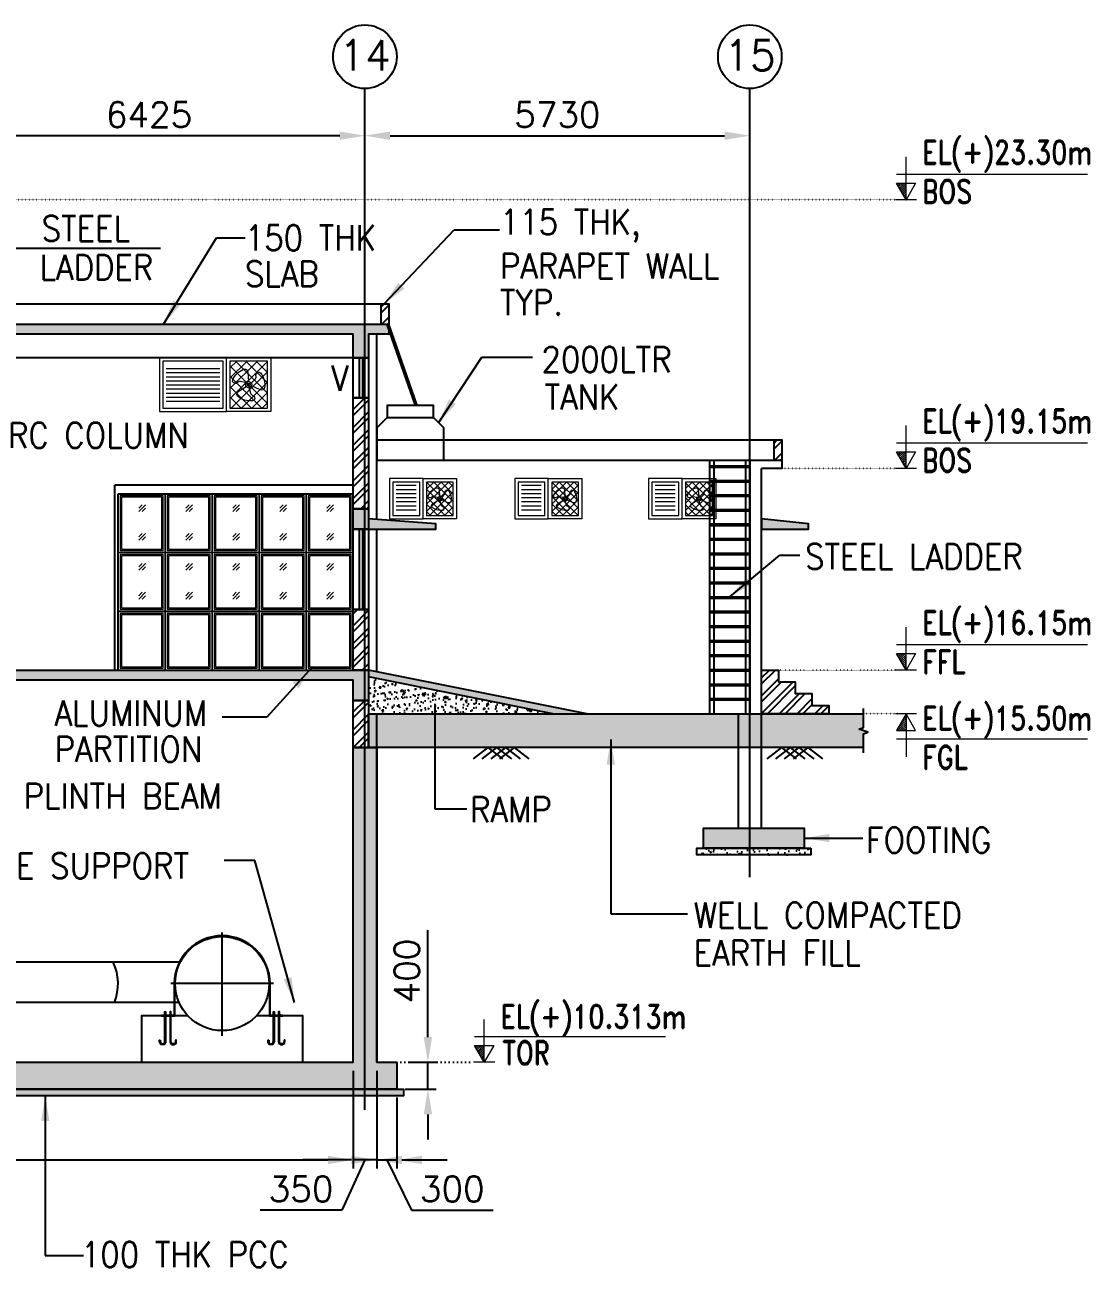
# Model space of a CAD drawing. Header units: millimetres. Extents: x -7644 to 230040, y 17031 to 222323.
# Drawn here: x 69219 to 85063, y 59346 to 77835 of the extents above; entities that cross this region are included whole.
import ezdxf
from ezdxf.enums import TextEntityAlignment as Align

# ---------------------------------------------------------------- set-up
doc = ezdxf.new("R2010")
doc.units = ezdxf.units.MM
doc.header["$LTSCALE"] = 4
doc.header["$MEASUREMENT"] = 0
doc.header["$PDMODE"] = 34
for name, pattern in [('ACAD_ISO07W100', [3, 0, -3]), ('CENTER', [2, 1.25, -0.25, 0.25, -0.25]), ('HIDDEN', [0.375, 0.25, -0.125])]:
    doc.linetypes.add(name, pattern=pattern)
doc.layers.get('0').update_dxf_attribs({"color": 8})
for name, color, linetype in [('3MM', 3, 'Continuous'), ('BRICK WALL', 1, 'Continuous'), ('CENTER', 252, 'CENTER'), ('DIM', 8, 'Continuous'), ('EARTH FILLING', 252, 'Continuous'), ('GRID', 8, 'CENTER'), ('HATCH', 253, 'Continuous'), ('ladder', 252, 'Continuous'), ('MOTOR', 252, 'Continuous'), ('RCC WALL', 7, 'Continuous'), ('SHADE', 5, 'Continuous'), ('TANK', 253, 'Continuous'), ('txt-1', 7, 'Continuous'), ('txt-2', 7, 'Continuous')]:
    doc.layers.add(name, color=color, linetype=linetype)
for name, color, linetype, lineweight in [('C - A - Structure', 4, 'Continuous', 25), ('C - B - Structure', 1, 'Continuous', 18), ('C - E - Text 2.5', 3, 'CENTER', 35), ('C - J -  Hatch', 9, 'Continuous', 9), ('C - J - Hatch', 9, 'Continuous', 9), ('C - L - Services', 75, 'Continuous', 18), ('C - N -  Misc.', 191, 'Continuous', 9), ('C - P - Symbols', 20, 'Continuous', 15), ('WINDOWS & DOORS', 1, 'Continuous', 15)]:
    doc.layers.add(name, color=color, linetype=linetype, lineweight=lineweight)
doc.styles.add('Mano', font='romand.shx', dxfattribs={"height": 3})
doc.styles.add('ROMANS', font='ROMANS')
doc.dimstyles.new('1-75N', dxfattribs={"dimscale": 75, "dimtxt": 5, "dimasz": 5, "dimexe": 1.25, "dimexo": 1.25, "dimgap": 1.25, "dimtad": 1, "dimdec": 0, "dimdsep": 46, "dimtxsty": 'ROMANS', "dimcen": 1, "dimclrd": 8, "dimclre": 8, "dimclrt": 5, "dimadec": 0, "dimazin": 0, "dimtfac": 1, "dimtdec": 0, "dimtmove": 0, "dimatfit": 3, "dimfxl": 1, "dimarcsym": 0})
pattern_1 = [(45, (-53406.948, -62894.632), (-4.4194174, 4.4194174), [])]
pattern_2 = [(45, (-53339.948, -62894.632), (-4.4194174, 4.4194174), [])]

# ---------------------------------------------------------------- blocks, each defined once
blk = doc.blocks.new('*D52')
at = {"layer": 'DEFPOINTS', "color": 0, "transparency": 16777216}
for p in [(67857, 76185), (67857, 75857, 385), (74282, 75833, 0)]:
    blk.add_point(p, dxfattribs=at)
at = {"layer": 'DIM', "color": 8, "lineweight": -2, "transparency": 16777216}
for p, q in [((67857, 75982), (67857, 76310)), ((73907, 76185), (68232, 76185)), ((74282, 75958), (74282, 76310))]:
    blk.add_line(p, q, dxfattribs=at)
at = {"layer": 'DIM', "color": 8, "transparency": 16777216}
for points in [[(68232, 76247), (68232, 76122), (67857, 76185)], [(73907, 76247), (73907, 76122), (74282, 76185)]]:
    blk.add_solid(points, dxfattribs=at)
at = {"layer": 'DIM', "color": 5, "transparency": 16777216, "insert": (71069, 76497), "char_height": 375, "attachment_point": 5, "style": 'ROMANS'}
blk.add_mtext('6425', dxfattribs=at)
blk = doc.blocks.new('*D54')
at = {"layer": 'DEFPOINTS', "color": 0, "transparency": 16777216}
for p in [(61007, 62395, 385), (74107, 62395), (74107, 60941)]:
    blk.add_point(p, dxfattribs=at)
at = {"layer": 'DIM', "color": 8, "lineweight": -2, "transparency": 16777216}
for p, q in [((61007, 62270), (61007, 60816)), ((74107, 62270), (74107, 60816)), ((61382, 60941), (73732, 60941))]:
    blk.add_line(p, q, dxfattribs=at)
at = {"layer": 'DIM', "color": 8, "transparency": 16777216}
for points in [[(61382, 61004), (61382, 60879), (61007, 60941)], [(73732, 61004), (73732, 60879), (74107, 60941)]]:
    blk.add_solid(points, dxfattribs=at)
at = {"layer": 'DIM', "color": 5, "transparency": 16777216, "insert": (68107, 61254), "char_height": 375, "attachment_point": 5, "style": 'ROMANS'}
blk.add_mtext('13100', dxfattribs=at)
blk = doc.blocks.new('level')
at = {"layer": 'C - J - Hatch'}
h = blk.add_hatch(dxfattribs=at)
h.set_pattern_fill('ANSI31', color=256, scale=112.5, style=0)
h.set_pattern_definition([(45, (-127623.556, -79240.485), (-9.9436891, 9.9436891), [])])
h.paths.add_polyline_path([(-95, 165), (0, 165), (0, 0)])
at = {"layer": 'C - P - Symbols'}
for p, q in [((0, 0, -238), (0, 426, -238)), ((1800, 252, -238), (-95, 252, -238)), ((105, 0, -732), (-105, 0, 256))]:
    blk.add_line(p, q, dxfattribs=at)
blk.add_lwpolyline([(0, 0), (-95, 165), (95, 165)], close=True, dxfattribs=at)
blk = doc.blocks.new('A$C569443F2')
at = {"color": 30}
for p, q in [((138, 130), (-80, -39)), ((268, 130), (50, -39)), ((138, 130), (357, -39)), ((398, 130), (180, -39)), ((268, 130), (487, -39)), ((528, 130), (310, -39)), ((398, 130), (617, -39)), ((528, 130), (747, -39))]:
    blk.add_line(p, q, dxfattribs=at)
blk = doc.blocks.new('*D55')
at = {"layer": 'DEFPOINTS', "color": 0, "transparency": 16777216}
for p in [(80012, 76185), (74282, 75835, 0), (80012, 75807)]:
    blk.add_point(p, dxfattribs=at)
at = {"layer": 'DIM', "color": 8, "lineweight": -2, "transparency": 16777216}
for p, q in [((74282, 75960), (74282, 76310)), ((74657, 76185), (79637, 76185)), ((80012, 75932), (80012, 76310))]:
    blk.add_line(p, q, dxfattribs=at)
at = {"layer": 'DIM', "color": 8, "transparency": 16777216}
for points in [[(74657, 76247), (74657, 76122), (74282, 76185)], [(79637, 76247), (79637, 76122), (80012, 76185)]]:
    blk.add_solid(points, dxfattribs=at)
at = {"layer": 'DIM', "color": 5, "transparency": 16777216, "insert": (77147, 76497), "char_height": 375, "attachment_point": 5, "style": 'ROMANS'}
blk.add_mtext('5730', dxfattribs=at)
blk = doc.blocks.new('*D58')
at = {"layer": 'DEFPOINTS', "color": 0, "transparency": 16777216}
for p in [(74817, 62395, 0), (75219, 62395), (74757, 61995, 385)]:
    blk.add_point(p, dxfattribs=at)
at = {"layer": 'DIM', "color": 8, "lineweight": -2, "transparency": 16777216}
for p, q in [((75219, 62770), (75219, 64359)), ((74942, 62395), (75344, 62395)), ((75219, 61995), (75219, 62395)), ((74882, 61995), (75344, 61995)), ((75219, 61620), (75219, 61245))]:
    blk.add_line(p, q, dxfattribs=at)
at = {"layer": 'DIM', "color": 8, "transparency": 16777216}
for points in [[(75157, 62770), (75282, 62770), (75219, 62395)], [(75157, 61620), (75282, 61620), (75219, 61995)]]:
    blk.add_solid(points, dxfattribs=at)
at = {"layer": 'DIM', "color": 5, "transparency": 16777216, "insert": (74907, 63752), "char_height": 375, "attachment_point": 5, "rotation": 90, "style": 'ROMANS'}
blk.add_mtext('400', dxfattribs=at)
blk = doc.blocks.new('*D79')
at = {"layer": 'DEFPOINTS', "color": 0, "transparency": 16777216}
for p in [(74107, 62395, 0), (74457, 62395, 385), (74107, 60941)]:
    blk.add_point(p, dxfattribs=at)
at = {"layer": 'DIM', "color": 8, "lineweight": -2, "transparency": 16777216}
for p, q in [((74107, 62270), (74107, 60816)), ((74457, 62270), (74457, 60816)), ((73732, 60941), (73357, 60941)), ((74282, 60941), (73939, 60195)), ((74457, 60941), (74107, 60941)), ((74457, 60941), (74107, 60941)), ((74832, 60941), (75207, 60941)), ((73939, 60195), (72724, 60195))]:
    blk.add_line(p, q, dxfattribs=at)
at = {"layer": 'DIM', "color": 8, "transparency": 16777216}
for points in [[(73732, 61004), (73732, 60879), (74107, 60941)], [(74832, 61004), (74832, 60879), (74457, 60941)]]:
    blk.add_solid(points, dxfattribs=at)
at = {"layer": 'DIM', "color": 5, "transparency": 16777216, "insert": (73331, 60508), "char_height": 375, "attachment_point": 5, "style": 'ROMANS'}
blk.add_mtext('350', dxfattribs=at)
blk = doc.blocks.new('*D80')
at = {"layer": 'DEFPOINTS', "color": 0, "transparency": 16777216}
for p in [(74457, 62395, 385), (74757, 61995, 385), (74757, 60941)]:
    blk.add_point(p, dxfattribs=at)
at = {"layer": 'DIM', "color": 8, "lineweight": -2, "transparency": 16777216}
for p, q in [((74457, 62270), (74457, 60816)), ((74757, 61870), (74757, 60816)), ((74082, 60941), (73707, 60941)), ((74457, 60941), (74757, 60941)), ((74457, 60941), (74757, 60941)), ((74607, 60941), (74975, 60195)), ((75132, 60941), (75507, 60941)), ((74975, 60195), (76190, 60195))]:
    blk.add_line(p, q, dxfattribs=at)
at = {"layer": 'DIM', "color": 8, "transparency": 16777216}
for points in [[(74082, 61004), (74082, 60879), (74457, 60941)], [(75132, 61004), (75132, 60879), (74757, 60941)]]:
    blk.add_solid(points, dxfattribs=at)
at = {"layer": 'DIM', "color": 5, "transparency": 16777216, "insert": (75582, 60508), "char_height": 375, "attachment_point": 5, "style": 'ROMANS'}
blk.add_mtext('300', dxfattribs=at)
blk = doc.blocks.new('A$C38A174A3')
at = {"layer": 'C - N -  Misc.'}
for p, q in [((-50, -50), (50, 50)), ((-50, 0), (0, 50)), ((0, -50), (50, 0))]:
    blk.add_line(p, q, dxfattribs=at)
blk = doc.blocks.new('A$C18DB5C60')
at = {"layer": 'C - B - Structure'}
for points in [[(1016, 519), (316, 519), (316, -356), (1016, -356)], [(966, 469), (366, 469), (366, -306), (966, -306)]]:
    blk.add_lwpolyline(points, close=True, dxfattribs=at)
at = {"layer": 'C - N -  Misc.'}
blk.add_lwpolyline([(986, 489), (346, 489), (346, -326), (986, -326)], close=True, dxfattribs=at)
at = {"layer": 'C - A - Structure', "extrusion": (0, 0, -1), "xscale": -1, "zscale": -1}
for p in [(-675, 306), (-675, -123)]:
    blk.add_blockref('A$C38A174A3', p, dxfattribs=at)
blk = doc.blocks.new('A$C5D333075')
at = {"layer": 'C - B - Structure'}
for points in [[(700, 0), (0, 0), (0, -875), (700, -875)], [(650, -50), (50, -50), (50, -825), (650, -825)]]:
    blk.add_lwpolyline(points, close=True, dxfattribs=at)
at = {"layer": 'C - N -  Misc.'}
blk.add_lwpolyline([(670, -30), (30, -30), (30, -845), (670, -845)], close=True, dxfattribs=at)
blk = doc.blocks.new('A$C2E133D2D')
at = {"layer": 'C - L - Services'}
h = blk.add_hatch(dxfattribs=at)
h.set_pattern_fill('ANSI31', color=256, scale=19.2, angle=315)
h.set_pattern_definition([(0, (-90720.154, -80076.265), (2e-14, 60.96), [])])
h.paths.add_polyline_path([(-348, 197), (-52, 197), (-52, -197), (-348, -197)])
h = blk.add_hatch(dxfattribs=at)
h.set_pattern_fill('ANSI37', color=256, scale=621.477661, style=0)
h.set_pattern_definition([(45, (-75095.025, -70800.94), (-54.931384, 54.931384), []), (135, (-75095.025, -70800.94), (-54.931384, -54.931384), [])])
h.paths.add_polyline_path([(502, 230), (102, 230), (102, -270), (502, -270)])
at = {"layer": 'C - B - Structure', "elevation": -960}
for points in [[(52, 280), (-448, 280), (-448, -320), (52, -320)], [(2, 230), (-398, 230), (-398, -270), (2, -270)], [(52, 280), (552, 280), (552, -320), (52, -320)], [(502, 230), (102, 230), (102, -270), (502, -270)]]:
    blk.add_lwpolyline(points, close=True, dxfattribs=at)
at = {"layer": 'WINDOWS & DOORS', "linetype": 'Continuous', "elevation": -960}
for points in [[(274, -3), (213, 11), (213, 11, 0.26667), (180, -1), (180, -1, -0.246653), (154, -6, -0.471365), (132, 30, -0.215535), (248, 143), (248, 143, -0.49995), (292, 114), (292, 114), (298, 13)], [(330, -3), (373, 42), (373, 42, 0.26667), (379, 76), (379, 76, -0.246653), (387, 101), (387, 101, -0.471365), (430, 103, -0.215535), (469, -54), (469, -54, -0.49995), (423, -78), (423, -78), (332, -33)], [(302, -52), (319, -112), (319, -112, 0.26667), (347, -134), (347, -134, -0.246653), (364, -154), (364, -154, -0.506409), (341, -192, -0.211407), (188, -148), (188, -148, -0.49995), (191, -95), (191, -95), (276, -39)]]:
    blk.add_lwpolyline(points, format="xyb", dxfattribs=at)
at = {"layer": 'WINDOWS & DOORS', "linetype": 'Continuous'}
for radius in [32.7, 16.4]:
    blk.add_circle((302, -20, -960), radius, dxfattribs=at)
blk = doc.blocks.new('A$C622B69E7')
at = {"layer": 'C - L - Services'}
h = blk.add_hatch(dxfattribs=at)
h.set_pattern_fill('ANSI37', color=256, scale=870.068725, style=0)
h.set_pattern_definition([(45, (-104975.65, -99443.82), (-76.90394, 76.90394), []), (135, (-104975.65, -99443.82), (-76.90394, -76.90394), [])])
h.paths.add_polyline_path([(860, 0), (300, 0), (300, -700), (860, -700)])
h = blk.add_hatch(dxfattribs=at)
h.set_pattern_fill('ANSI31', color=256, scale=19.2, angle=315)
h.set_pattern_definition([(0, (-90722.02, -80533.56), (2e-14, 60.96), [])])
h.paths.add_polyline_path([(-650, -60), (150, -60), (150, -655), (-650, -655)])
at = {"layer": 'C - B - Structure'}
for points in [[(250, 50), (-750, 50), (-750, -750), (250, -750)], [(200, 0), (-700, 0), (-700, -700), (200, -700)], [(250, 50), (910, 50), (910, -750), (250, -750)], [(860, 0), (300, 0), (300, -700), (860, -700)]]:
    blk.add_lwpolyline(points, close=True, dxfattribs=at)
at = {"layer": 'WINDOWS & DOORS', "linetype": 'Continuous'}
for points in [[(540, -327), (456, -307), (456, -307, 0.26667), (410, -324), (410, -324, -0.246653), (373, -331, -0.471365), (342, -281, -0.215535), (504, -123), (504, -123, -0.49995), (566, -163), (566, -163), (575, -304)], [(620, -327), (680, -264), (680, -264, 0.26667), (688, -216), (688, -216, -0.246653), (700, -181), (700, -181, -0.471365), (759, -179, -0.215535), (815, -398), (815, -398, -0.49995), (749, -431), (749, -431), (622, -368)], [(580, -396), (605, -479), (605, -479, 0.26667), (643, -511), (643, -511, -0.246653), (667, -538), (667, -538, -0.506409), (635, -591, -0.211407), (421, -529), (421, -529, -0.49995), (425, -456), (425, -456), (543, -377)]]:
    blk.add_lwpolyline(points, format="xyb", dxfattribs=at)
for radius in [45.8, 22.9]:
    blk.add_circle((580, -350), radius, dxfattribs=at)
blk = doc.blocks.new('A$C090F7206')
at = {"layer": 'HATCH'}
h = blk.add_hatch(dxfattribs=at)
h.set_pattern_fill('ANSI31', color=256, scale=50)
edge = h.paths.add_edge_path()
edge.add_arc((18750, 671), 705, 0, 180, ccw=False)
edge.add_line((19455, 671), (19455, 190))
edge.add_line((19455, 190), (19655, 190))
edge.add_line((19655, 190), (19655, 198))
edge.add_line((19655, 198), (19463, 198))
edge.add_line((19463, 198), (19463, 671))
edge.add_arc((18750, 671), 713, 0, 180)
edge.add_line((18037, 671), (18037, 198))
edge.add_line((18037, 198), (17845, 198))
edge.add_line((17845, 198), (17845, 190))
edge.add_line((17845, 190), (18045, 190))
edge.add_line((18045, 190), (18045, 671))
h = blk.add_hatch(dxfattribs=at)
h.set_pattern_fill('ANSI31', color=256, scale=50)
h.set_pattern_definition(pattern_2)
h.paths.add_polyline_path([(17897, 208), (17908, 208), (17908, 249), (17897, 249)])
edge = h.paths.add_edge_path()
edge.add_line((17908, 190), (17897, 190))
edge.add_line((17897, 190), (17897, -191))
edge.add_arc((17863, -191), 34.6, -180, 0, ccw=False)
edge.add_line((17828, -191), (17828, -169))
edge.add_line((17828, -169), (17817, -169))
edge.add_line((17817, -169), (17817, -191))
edge.add_arc((17863, -191), 45.6, 180, 360)
edge.add_line((17908, -191), (17908, 190))
h = blk.add_hatch(dxfattribs=at)
h.set_pattern_fill('ANSI31', color=256, scale=50)
h.set_pattern_definition(pattern_1)
edge = h.paths.add_edge_path()
edge.add_line((18056, -169), (18056, -191))
edge.add_arc((18021, -191), 34.6, -180, 0, ccw=False)
edge.add_line((17986, -191), (17986, 249))
edge.add_line((17986, 249), (17975, 249))
edge.add_line((17975, 249), (17975, -191))
edge.add_arc((18021, -191), 45.6, 180, 360)
edge.add_line((18067, -191), (18067, -169))
edge.add_line((18067, -169), (18056, -169))
h = blk.add_hatch(dxfattribs=at)
h.set_pattern_fill('ANSI31', color=256, scale=50)
h.set_pattern_definition(pattern_1)
edge = h.paths.add_edge_path()
edge.add_line((19444, -169), (19444, -191))
edge.add_arc((19479, -191), 34.6, 180, 360)
edge.add_line((19513, -191), (19513, 249))
edge.add_line((19513, 249), (19524, 249))
edge.add_line((19524, 249), (19524, -191))
edge.add_arc((19479, -191), 45.6, -180, 0, ccw=False)
edge.add_line((19433, -191), (19433, -169))
edge.add_line((19433, -169), (19444, -169))
h = blk.add_hatch(dxfattribs=at)
h.set_pattern_fill('ANSI31', color=256, scale=50)
h.set_pattern_definition(pattern_2)
edge = h.paths.add_edge_path()
edge.add_line((19672, -169), (19672, -191))
edge.add_arc((19637, -191), 34.6, -180, 0, ccw=False)
edge.add_line((19602, -191), (19602, 249))
edge.add_line((19602, 249), (19591, 249))
edge.add_line((19591, 249), (19591, -191))
edge.add_arc((19637, -191), 45.6, 180, 360)
edge.add_line((19683, -191), (19683, -169))
edge.add_line((19683, -169), (19672, -169))
for p, q in [((18127, 990), (13400, 990)), ((18109, 390), (13400, 390))]:
    blk.add_line(p, q)
blk.add_lwpolyline([(18045, 671, -1), (19455, 671), (19455, 190), (19655, 190), (19655, 198), (19463, 198), (19463, 671, 1), (18037, 671), (18037, 198), (17845, 198), (17845, 190), (18045, 190)], format="xyb", close=True)
at = {"elevation": 0}
blk.add_lwpolyline([(19463, 190), (19463, 190)], close=True, dxfattribs=at)
blk.add_circle((18750, 671, 0), 700)
blk.add_arc((16450, 671, 0), 750, 337.9655, 25.1402)
at = {"layer": 'CENTER', "elevation": 0}
for points in [[(18750, -107), (18750, 1434)], [(19513, 671), (17987, 671)]]:
    blk.add_lwpolyline(points, dxfattribs=at)
at = {"layer": 'HATCH', "elevation": 0}
blk.add_lwpolyline([(19455, 671), (19455, 190), (19655, 190), (19655, 198), (19463, 198), (19463, 671, 1), (18037, 671), (18037, 198), (17845, 198), (17845, 190), (18045, 190), (18045, 671, -1)], format="xyb", close=True, dxfattribs=at)
at = {"layer": 'HATCH'}
for points in [[(17828, -169), (17828, -191, 1), (17897, -191), (17897, 249), (17908, 249), (17908, -191, -1), (17817, -191), (17817, -169)], [(18056, -169), (18056, -191, -1), (17986, -191), (17986, 249), (17975, 249), (17975, -191, 1), (18067, -191), (18067, -169)], [(19444, -169), (19444, -191, 1), (19513, -191), (19513, 249), (19524, 249), (19524, -191, -1), (19433, -191), (19433, -169)], [(19672, -169), (19672, -191, -1), (19602, -191), (19602, 249), (19591, 249), (19591, -191, 1), (19683, -191), (19683, -169)]]:
    blk.add_lwpolyline(points, format="xyb", close=True, dxfattribs=at)
for points in [[(17927, 198), (17879, 198), (17879, 203), (17927, 203)], [(17917, 203), (17888, 203), (17888, 208), (17917, 208)], [(18005, 198), (17957, 198), (17957, 203), (18005, 203)], [(17995, 203), (17966, 203), (17966, 208), (17995, 208)], [(19543, 198), (19495, 198), (19495, 203), (19543, 203)], [(19533, 203), (19504, 203), (19504, 208), (19533, 208)], [(19621, 198), (19573, 198), (19573, 203), (19621, 203)], [(19611, 203), (19582, 203), (19582, 208), (19611, 208)]]:
    blk.add_lwpolyline(points, close=True, dxfattribs=at)

msp = doc.modelspace()

# ---------------------------------------------------------------- hatches: boundary and pattern name
at = {"layer": 'HATCH'}
h = msp.add_hatch(dxfattribs=at)
h.set_pattern_fill('ANSI32', color=256, scale=500, style=0)
h.set_pattern_definition([(45, (-310349.12, 106135), (-132.58252, 132.58252), []), (45, (-310260.73, 106135), (-132.58252, 132.58252), [])])
h.paths.add_polyline_path([(74636.9, 73681.3), (74521.9, 73681.3), (74521.9, 73381.3), (74636.9, 73381.3)])
h = msp.add_hatch(color=256, dxfattribs=at)
h.dxf.hatch_style = 1
h.paths.add_polyline_path([(74636.9, 73381.3), (74636.9, 73231.3), (74336.9, 73231.3), (74336.9, 72881.3), (74106.9, 72881.3), (74106.9, 73231.3), (67836.9, 73231.3), (67836.9, 72715.6), (67606.9, 72715.6), (67606.9, 73381.3)])
h = msp.add_hatch(dxfattribs=at)
h.set_pattern_fill('ANSI32', color=256, scale=500, style=0)
h.set_pattern_definition([(45, (-321139.12, 105635.03), (-132.58252, 132.58252), []), (45, (-321050.73, 105635.03), (-132.58252, 132.58252), [])])
h.paths.add_polyline_path([(74336.9, 72281.3), (74106.9, 72281.3), (74106.9, 70631.3), (74336.9, 70631.3)])
h = msp.add_hatch(dxfattribs=at)
h.set_pattern_fill('ANSI32', color=256, scale=500, style=0)
h.set_pattern_definition([(45, (-304499.13, 104110), (-132.58252, 132.58252), []), (45, (-304410.74, 104110), (-132.58252, 132.58252), [])])
h.paths.add_polyline_path([(80486.9, 71656.3), (80371.9, 71656.3), (80371.9, 71356.3), (80486.9, 71356.3)])
h = msp.add_hatch(color=256, dxfattribs=at)
h.dxf.hatch_style = 1
h.paths.add_polyline_path([(74106.9, 70331.3), (74106.9, 70631.3), (74336.9, 70631.3), (74336.9, 70331.3)])
h = msp.add_hatch(color=256, dxfattribs=at)
h.dxf.hatch_style = 1
h.paths.add_polyline_path([(74336.9, 70331.3), (74336.9, 70481.3), (75336.9, 70406.3), (75336.9, 70331.3)])
h = msp.add_hatch(color=256, dxfattribs=at)
h.dxf.hatch_style = 1
h.paths.add_polyline_path([(80886.9, 70331.3), (80886.9, 70406.3), (80186.9, 70481.3), (80186.9, 70331.3)])
h = msp.add_hatch(dxfattribs=at)
h.set_pattern_fill('ANSI32', color=256, scale=500, style=0)
h.set_pattern_definition([(45, (-358698.74, 137778.04), (-132.58252, 132.58252), []), (45, (-358610.35, 137778.04), (-132.58252, 132.58252), [])])
h.paths.add_polyline_path([(74336.9, 68231.3), (74106.9, 68231.3), (74106.9, 69131.3), (74336.9, 69131.3)])
h = msp.add_hatch(color=256, dxfattribs=at)
h.dxf.hatch_style = 1
h.paths.add_polyline_path([(67606.9, 68231.3), (67606.9, 67781.3), (67836.9, 67781.3), (67836.9, 68081.3), (74106.9, 68081.3), (74106.9, 67781.3), (74336.9, 67781.3), (74336.9, 68231.3)])
h.paths.add_polyline_path([(61006.9, 68231.3), (61006.9, 67781.3), (60776.9, 67781.3), (60776.9, 68231.3)])
h = msp.add_hatch(color=256, dxfattribs=at)
h.dxf.hatch_style = 1
h.paths.add_polyline_path([(74336.9, 68231.3), (74336.9, 68129.3), (77077, 67581.3), (77586.9, 67581.3)])
h = msp.add_hatch(dxfattribs=at)
h.set_pattern_fill('ANSI32', color=256, scale=500, style=0)
h.set_pattern_definition([(45, (-508386.14, -52707.68), (-132.58252, 132.58252), []), (45, (-508297.75, -52707.68), (-132.58252, 132.58252), [])])
h.paths.add_polyline_path([(80187.6, 67581.3), (81186.9, 67581.3), (81186.9, 67706.3), (80936.9, 67706.3), (80936.9, 67881.3), (80686.9, 67881.3), (80686.9, 68056.3), (80436.9, 68056.3), (80436.9, 68231.3), (80187.6, 68231.3)])
h = msp.add_hatch(dxfattribs=at)
h.set_pattern_fill('AR-CONC', color=256, scale=30)
h.set_pattern_definition([(50, (-358698.74, 137778.04), (215.178055, -18.82564), [22.5, -247.5]), (355, (-358698.74, 137778.04), (-41.6254, 225.65764), [18, -198]), (100.451444, (-358680.8, 137776.47), (173.55265, 206.832), [19.12206, -210.34263]), (46.1842, (-358698.74, 137838.04), (320.1724, -49.65578), [33.75, -371.25]), (96.635635, (-358672.06, 137833.9), (280.39858, 292.23558), [28.6831, -315.51413]), (351.18416, (-358698.74, 137838.04), (280.39858, 292.23558), [27, -297]), (21, (-358668.74, 137823.04), (179.072116, -120.78567), [22.5, -247.5]), (326, (-358668.74, 137823.04), (72.9946, 217.54501), [18, -198]), (71.451445, (-358653.82, 137812.98), (252.06671, 96.75935), [19.12206, -210.34263]), (37.5, (-358698.74, 137778.04), (3.647957, 99.868156), [0, -195.6, 0, -201, 0, -198.75]), (7.5, (-358698.74, 137778.04), (78.92086, 118.323514), [0, -114.6, 0, -191.1, 0, -75.75]), (327.5, (-358765.64, 137778.04), (160.146731, -6.766462), [0, -75, 0, -234, 0, -310.5]), (317.5, (-358795.64, 137778.04), (174.95585, 30.031495), [0, -97.5, 0, -155.4, 0, -220.5])])
h.paths.add_polyline_path([(74336.9, 68129.3), (74336.9, 67581.3), (77077, 67581.3)])
h = msp.add_hatch(dxfattribs=at)
h.set_pattern_fill('ANSI32', color=256, scale=500, style=0)
h.set_pattern_definition([(45, (-321139.12, 101135.03), (-132.58252, 132.58252), []), (45, (-321050.73, 101135.03), (-132.58252, 132.58252), [])])
h.paths.add_polyline_path([(74336.9, 67781.3), (74106.9, 67781.3), (74106.9, 67081.3), (74336.9, 67081.3)])
h = msp.add_hatch(dxfattribs=at)
h.set_pattern_fill('AR-SAND', color=256, scale=35)
h.set_pattern_definition([(37.5, (0, 0), (-2.204768, 67.438832), [0, -53.2, 0, -59.5, 0, -56.875]), (7.5, (0, 0), (61.942185, 98.77511), [0, -28.7, 0, -47.95, 0, -18.375]), (327.5, (-43.05, 0), (108.994965, 0.198067), [0, -17.5, 0, -63, 0, -82.25]), (317.5, (-43.05, 0), (105.21443, 30.718645), [0, -8.75, 0, -41.3, 0, -47.25])])
h.paths.add_polyline_path([(81705.9, 67376.5), (81705.9, 67581.3), (74336.9, 67581.3), (74336.9, 67081.3), (81705.9, 67081.3), (81705.9, 67282.8), (81770.3, 67306.2), (81641.5, 67353.1)])
h = msp.add_hatch(dxfattribs=at)
h.set_pattern_fill('ANSI31', color=256)
h.paths.add_polyline_path([(74106.9, 67081.3), (74106.9, 62394.7), (73806.9, 62394.7), (73806.9, 62394.7), (65373.1, 62394.6), (65373.1, 62878.8), (63573.1, 62878.8), (63573.1, 62394.6), (62717.2, 62394.6), (62717.2, 63044.6), (62552.1, 63044.6), (62552.1, 62394.6), (61306.9, 62394.6), (61306.9, 62144.6), (61006.9, 62144.6), (61006.9, 62394.6), (61006.9, 67081.3), (60656.9, 67081.3), (60656.9, 62394.6), (60206.9, 62394.6), (60206.9, 61994.6), (60656.9, 61994.6), (74756.9, 61994.7), (74756.9, 62394.7), (74456.9, 62394.7), (74456.9, 67081.3)])
h = msp.add_hatch(color=256, dxfattribs=at)
h.dxf.hatch_style = 1
h.paths.add_polyline_path([(80011.9, 65881.3), (79896.9, 65881.3), (79321.9, 65881.3), (79321.9, 65581.3), (80011.9, 65581.3)])
h.paths.add_polyline_path([(80821.9, 65881.3), (80011.9, 65881.3), (80011.9, 65581.3), (80821.9, 65581.3)])
h = msp.add_hatch(dxfattribs=at)
h.set_pattern_fill('AR-CONC', color=256, scale=30)
h.set_pattern_definition([(50, (-1098763.6, -63443.85), (215.178055, -18.82564), [22.5, -247.5]), (355, (-1098763.6, -63443.85), (-41.6254, 225.65764), [18, -198]), (100.451444, (-1098745.67, -63445.42), (173.552654, 206.831997), [19.122058, -210.342634]), (46.1842, (-1098763.6, -63383.85), (320.1724, -49.655784), [33.75, -371.25]), (96.635635, (-1098736.92, -63388), (280.39858, 292.23558), [28.6831, -315.51413]), (351.184164, (-1098763.6, -63383.85), (280.39858, 292.23558), [27, -297]), (21, (-1098733.6, -63398.85), (179.072116, -120.785667), [22.5, -247.5]), (326, (-1098733.6, -63398.85), (72.9946, 217.545014), [18, -198]), (71.451445, (-1098718.67, -63408.91), (252.066713, 96.759346), [19.122057, -210.342634]), (37.5, (-1098763.6, -63443.85), (3.6479566, 99.868156), [0, -195.6, 0, -201, 0, -198.75]), (7.5, (-1098763.6, -63443.85), (78.920861, 118.323514), [0, -114.6, 0, -191.1, 0, -75.75]), (327.5, (-1098830.5, -63443.85), (160.146731, -6.7664615), [0, -75, 0, -234, 0, -310.5]), (317.5, (-1098860.5, -63443.85), (174.95585, 30.031495), [0, -97.5, 0, -155.4, 0, -220.5])])
h.paths.add_polyline_path([(80921.9, 65581.3), (80921.9, 65481.3), (79221.9, 65481.3), (79221.9, 65581.3)])
h = msp.add_hatch(dxfattribs=at)
h.set_pattern_fill('AR-CONC', color=256, scale=30)
h.set_pattern_definition([(50, (-323274.13, 104143.34), (215.178055, -18.82564), [22.5, -247.5]), (355, (-323274.13, 104143.34), (-41.6254, 225.65764), [18, -198]), (100.451444, (-323256.2, 104141.77), (173.55265, 206.832), [19.12206, -210.34263]), (46.1842, (-323274.13, 104203.34), (320.1724, -49.65578), [33.75, -371.25]), (96.635635, (-323247.45, 104199.2), (280.39858, 292.23558), [28.6831, -315.51413]), (351.18416, (-323274.13, 104203.34), (280.39858, 292.23558), [27, -297]), (21, (-323244.13, 104188.34), (179.072116, -120.78567), [22.5, -247.5]), (326, (-323244.13, 104188.34), (72.9946, 217.54501), [18, -198]), (71.451445, (-323229.2, 104178.27), (252.06671, 96.75935), [19.12206, -210.34263]), (37.5, (-323274.13, 104143.34), (3.647957, 99.868156), [0, -195.6, 0, -201, 0, -198.75]), (7.5, (-323274.13, 104143.34), (78.92086, 118.323514), [0, -114.6, 0, -191.1, 0, -75.75]), (327.5, (-323341.03, 104143.34), (160.146731, -6.766462), [0, -75, 0, -234, 0, -310.5]), (317.5, (-323371.03, 104143.34), (174.95585, 30.031495), [0, -97.5, 0, -155.4, 0, -220.5])])
h.paths.add_polyline_path([(60581.9, 61994.6), (74831.9, 61994.6), (74831.9, 61894.6), (60581.9, 61894.6)])

# ---------------------------------------------------------------- linework, layer by layer
for points in [[(80921.9, 65581.3), (80921.9, 65481.3), (79221.9, 65481.3), (79221.9, 65581.3)], [(60106.9, 61994.6), (74856.9, 61994.7), (74856.9, 61894.7), (60106.9, 61894.6)]]:
    msp.add_lwpolyline(points, close=True)
at = {"layer": '3MM', "color": 5}
for p, q in [((74196.9, 72881.3), (74196.9, 72281.3)), ((74246.9, 72881.3), (74246.9, 72281.3)), ((74196.9, 70331.3), (74196.9, 69131.3)), ((74246.9, 70331.3), (74246.9, 69131.3))]:
    msp.add_line(p, q, dxfattribs=at)
for points in [[(74106.9, 72881.3), (74336.9, 72881.3), (74336.9, 72281.3), (74106.9, 72281.3)], [(74106.9, 70331.3), (74336.9, 70331.3), (74336.9, 69131.3), (74106.9, 69131.3)]]:
    msp.add_lwpolyline(points, close=True, dxfattribs=at)
at = {"layer": 'BRICK WALL'}
for points, elevation in [([(67836.9, 73681.3), (74521.9, 73681.3)], 384.6), ([(74521.9, 73381.3), (74521.9, 73681.3), (74636.9, 73681.3), (74636.9, 73381.3)], 0), ([(74456.9, 71656.3), (80371.9, 71656.3)], 384.6), ([(80371.9, 71356.3), (80371.9, 71656.3), (80486.9, 71656.3), (80486.9, 71356.3)], 0), ([(80186.9, 68231.3), (80436.9, 68231.3), (80436.9, 68056.3), (80686.9, 68056.3), (80686.9, 67881.3), (80936.9, 67881.3), (80936.9, 67706.3), (81186.9, 67706.3), (81186.9, 67581.3)], 0), ([(81186.9, 67581.3), (80186.9, 67581.3)], 0)]:
    msp.add_lwpolyline(points, dxfattribs=dict(at, elevation=elevation))
for points in [[(74336.9, 70631.3), (74106.9, 70631.3), (74106.9, 72281.3), (74336.9, 72281.3)], [(74336.9, 68231.3), (74106.9, 68231.3), (74106.9, 69131.3), (74336.9, 69131.3)], [(74336.9, 67081.3), (74106.9, 67081.3), (74106.9, 67781.3), (74336.9, 67781.3)]]:
    msp.add_lwpolyline(points, close=True, dxfattribs=at)
at = {"layer": 'DIM', "linetype": 'ACAD_ISO07W100', "ltscale": 0.1}
for points, elevation in [([(82178.5, 75231.3), (68137.4, 75231.3)], 1483.3), ([(82178.5, 71231.3), (80486.9, 71231.3)], 0), ([(82180.6, 68231.3), (80436.8, 68231.3)], 1483.3), ([(82213.8, 67581.3), (81705.9, 67581.3)], 0)]:
    msp.add_lwpolyline(points, dxfattribs=dict(at, elevation=elevation))
at = {"layer": 'DIM', "linetype": 'ACAD_ISO07W100', "ltscale": 5, "elevation": -384.6}
msp.add_lwpolyline([(74816.9, 62394.7), (75899.3, 62394.7)], dxfattribs=at)
at = {"layer": 'EARTH FILLING', "elevation": 0}
for points in [[(74336.9, 67581.3), (81705.9, 67581.3)], [(81705.9, 67081.3), (74336.9, 67081.3), (74336.9, 67581.3)]]:
    msp.add_lwpolyline(points, dxfattribs=at)
at = {"layer": 'GRID'}
msp.add_lwpolyline([(74281.9, 61687.6), (74281.9, 76887.2)], dxfattribs=at)
at = {"layer": 'GRID', "elevation": 0}
msp.add_lwpolyline([(80011.9, 65150.5), (80011.9, 76887.1)], dxfattribs=at)
at = {"layer": 'ladder'}
for p, q in [((75036.8, 72171), (74612, 73372.5)), ((75061.4, 72171), (74636.9, 73381.3)), ((79411.9, 71271.9, 0), (80011.9, 71271.9, 0)), ((79411.9, 71251.9, 0), (80011.9, 71251.9, 0)), ((79411.9, 71055.4, 0), (80011.9, 71055.4, 0)), ((79411.9, 71035.4, 0), (80011.9, 71035.4, 0)), ((79411.9, 70838.9, 0), (80011.9, 70838.9, 0)), ((79411.9, 70818.9, 0), (80011.9, 70818.9, 0)), ((79411.9, 70622.4, 0), (80011.9, 70622.4, 0)), ((79411.9, 70602.4, 0), (80011.9, 70602.4, 0)), ((79411.9, 70405.9, 0), (80011.9, 70405.9, 0)), ((79411.9, 70385.9, 0), (80011.9, 70385.9, 0)), ((79411.9, 70189.4, 0), (80011.9, 70189.4, 0)), ((79411.9, 70169.4, 0), (80011.9, 70169.4, 0)), ((79411.9, 69972.9, 0), (80011.9, 69972.9, 0)), ((79411.9, 69952.9, 0), (80011.9, 69952.9, 0)), ((79411.9, 69756.4, 0), (80011.9, 69756.4, 0)), ((79411.9, 69736.4, 0), (80011.9, 69736.4, 0)), ((79411.9, 69539.9, 0), (80011.9, 69539.9, 0)), ((79411.9, 69519.9, 0), (80011.9, 69519.9, 0)), ((79411.9, 69323.3, 0), (80011.9, 69323.3, 0)), ((79411.9, 69303.3, 0), (80011.9, 69303.3, 0)), ((79411.9, 69106.8, 0), (80011.9, 69106.8, 0)), ((79411.9, 69086.8, 0), (80011.9, 69086.8, 0)), ((79411.9, 68890.3, 0), (80011.9, 68890.3, 0)), ((79411.9, 68870.3, 0), (80011.9, 68870.3, 0)), ((79411.9, 68673.8, 0), (80011.9, 68673.8, 0)), ((79411.9, 68653.8, 0), (80011.9, 68653.8, 0)), ((79411.9, 68457.3, 0), (80011.9, 68457.3, 0)), ((79411.9, 68437.3, 0), (80011.9, 68437.3, 0)), ((79411.9, 68240.8, 0), (80011.9, 68240.8, 0)), ((79411.9, 68220.8, 0), (80011.9, 68220.8, 0)), ((79411.9, 68024.3, 0), (80011.9, 68024.3, 0)), ((79411.9, 68004.3, 0), (80011.9, 68004.3, 0)), ((79411.9, 67807.8, 0), (80011.9, 67807.8, 0)), ((79411.9, 67787.8, 0), (80011.9, 67787.8, 0))]:
    msp.add_line(p, q, dxfattribs=at)
msp.add_lwpolyline([(74636.9, 73381.3), (74612, 73372.5)], dxfattribs=at)
at = {"layer": 'ladder', "const_width": 17.5, "elevation": 0}
for points in [[(74687.5, 73217.7, -1), (74670, 73218.1, -1)], [(74765.2, 72999.1, -1), (74747.7, 72999.6, -1)], [(74841.3, 72780.6, -1), (74823.8, 72781, -1)], [(74919, 72562, -1), (74901.5, 72562.5, -1)], [(74996.7, 72343.5, -1), (74979.2, 72343.9, -1)]]:
    msp.add_lwpolyline(points, format="xyb", close=True, dxfattribs=at)
at = {"layer": 'ladder', "elevation": 0}
for points in [[(79411.9, 71356.3), (79411.9, 67581.3)], [(79476.9, 71356.3), (79476.9, 71271.9)], [(79476.9, 71251.9), (79476.9, 71055.4)], [(79946.9, 71356.3), (79946.9, 71271.9)], [(79946.9, 71251.9), (79946.9, 71055.4)], [(80011.9, 71356.3), (80011.9, 67581.3)], [(80486.9, 71356.3), (80461.9, 71347.5)], [(79476.9, 71035.4), (79476.9, 70838.9)], [(79946.9, 71035.4), (79946.9, 70838.9)], [(79476.9, 70818.9), (79476.9, 70622.4)], [(79946.9, 70818.9), (79946.9, 70622.4)], [(79476.9, 70602.4), (79476.9, 70405.9)], [(79946.9, 70602.4), (79946.9, 70405.9)], [(79476.9, 70385.9), (79476.9, 70189.4)], [(79946.9, 70385.9), (79946.9, 70189.4)], [(79476.9, 70169.4), (79476.9, 69972.9)], [(79946.9, 70169.4), (79946.9, 69972.9)], [(79476.9, 69952.9), (79476.9, 69756.4)], [(79946.9, 69952.9), (79946.9, 69756.4)], [(79476.9, 69736.4), (79476.9, 69539.9)], [(79946.9, 69736.4), (79946.9, 69539.9)], [(79476.9, 69519.9), (79476.9, 69323.3)], [(79946.9, 69519.9), (79946.9, 69323.3)], [(79476.9, 69303.3), (79476.9, 69106.8)], [(79946.9, 69303.3), (79946.9, 69106.8)], [(79476.9, 69086.8), (79476.9, 68890.3)], [(79946.9, 69086.8), (79946.9, 68890.3)], [(79476.9, 68870.3), (79476.9, 68673.8)], [(79946.9, 68870.3), (79946.9, 68673.8)], [(79476.9, 68653.8), (79476.9, 68457.3)], [(79946.9, 68653.8), (79946.9, 68457.3)], [(79476.9, 68437.3), (79476.9, 68240.8)], [(79946.9, 68437.3), (79946.9, 68240.8)], [(79476.9, 68220.8), (79476.9, 68024.3)], [(79946.9, 68220.8), (79946.9, 68024.3)], [(79476.9, 68004.3), (79476.9, 67581.3)], [(79946.9, 68004.3), (79946.9, 67581.3)]]:
    msp.add_lwpolyline(points, dxfattribs=at)
at = {"layer": 'RCC WALL'}
for p, q in [((74106.9, 68231.3, 0), (74106.9, 73231.3, 0)), ((74456.9, 70472.3), (74456.9, 73231.3)), ((80186.9, 68231.3, 0), (80186.9, 71231.3, 0)), ((74456.9, 68207.3, -101.3), (74456.9, 70331.3, 2.3)), ((80186.9, 65881.3, 0), (80186.9, 70331.3, 0)), ((74336.9, 68231.3, 0), (74336.9, 67581.3, 0)), ((77586.9, 67581.3, 0), (74336.9, 68231.3, 0)), ((77077, 67581.3, 0), (74336.9, 68129.3, 0)), ((74106.9, 67081.3, 0), (74106.9, 67781.3, 0)), ((74336.9, 67581.3, 0), (77586.9, 67581.3, 0)), ((79836.9, 67581.3, 0), (79836.9, 65881.3, 0)), ((74456.9, 62394.7, -384.6), (74456.9, 67081.3, -156.2))]:
    msp.add_line(p, q, dxfattribs=at)
at = {"layer": 'RCC WALL', "linetype": 'HIDDEN'}
msp.add_line((74456.9, 67081.3), (74456.9, 67581.3), dxfattribs=at)
at = {"layer": 'RCC WALL'}
for points in [[(74636.9, 73381.3), (74636.9, 73231.3), (74336.9, 73231.3), (74336.9, 72881.3), (74106.9, 72881.3), (74106.9, 73231.3), (67836.9, 73231.3), (67836.9, 72715.6), (67606.9, 72715.6), (67606.9, 73381.3), (74636.9, 73381.3)], [(74106.9, 72881.3), (67836.9, 72881.2)], [(74106.9, 70981.3), (70556.9, 70981.3)], [(60776.9, 68231.3), (74336.9, 68231.3), (74336.9, 67781.3), (74106.9, 67781.3), (74106.9, 68081.3), (67836.9, 68081.3), (67836.9, 67781.3), (67606.9, 67781.3), (67606.9, 68081.3)], [(73806.9, 62394.7), (73806.9, 62394.7), (74106.9, 62394.7), (74106.9, 62394.7), (74106.9, 67081.3), (74456.9, 67081.3), (74456.9, 62394.7), (74756.9, 62394.7), (74756.9, 61994.7), (60656.9, 61994.6), (60206.9, 61994.6), (60206.9, 62394.6), (60656.9, 62394.6), (60656.9, 67081.3), (61006.9, 67081.3), (61006.9, 64331.3)], [(61006.9, 64181.3), (61006.9, 62394.6), (61006.9, 62144.6), (61306.9, 62144.6), (61306.9, 62394.6), (62552.1, 62394.6), (62552.1, 63044.6), (62717.2, 63044.6), (62717.2, 62394.6), (63573.1, 62394.6), (63573.1, 62878.8), (65373.1, 62878.8), (65373.1, 62394.6), (73806.9, 62394.7)]]:
    msp.add_lwpolyline(points, dxfattribs=at)
for points, elevation in [([(74456.9, 71356.3), (80486.9, 71356.3), (80486.9, 71231.3), (80186.9, 71231.3)], 0), ([(70556.9, 68231.3), (70556.9, 70981.3)], 0), ([(70606.9, 68231.3), (70606.9, 70856.3)], 0), ([(70606.9, 70856.3), (74106.9, 70856.3)], 0), ([(74336.9, 68231.3), (74336.9, 68231.3)], 0), ([(81705.9, 66998.2), (81705.9, 67282.8), (81770.3, 67306.2), (81641.5, 67353.1), (81705.9, 67376.5), (81705.9, 67658.4)], -384.6), ([(80246.9, 65881.3), (80821.9, 65881.3), (80821.9, 65581.3), (79321.9, 65581.3), (79321.9, 65881.3), (80246.9, 65881.3)], 0), ([(71648.6, 63084.5), (70956.8, 63084.5), (70956.8, 62394.7), (73356.8, 62394.7), (73356.8, 63084.5), (72665, 63084.5)], 0)]:
    msp.add_lwpolyline(points, dxfattribs=dict(at, elevation=elevation))
for points in [[(74106.9, 70331.3), (74106.9, 70631.3), (74336.9, 70631.3), (74336.9, 70331.3)], [(74336.9, 70331.3), (75336.9, 70331.3), (75336.9, 70406.3), (74336.9, 70481.3)], [(80186.9, 70331.3), (80886.9, 70331.3), (80886.9, 70406.3), (80186.9, 70481.3)]]:
    msp.add_lwpolyline(points, close=True, dxfattribs=at)
at = {"layer": 'TANK', "elevation": 0}
msp.add_lwpolyline([(74611.2, 71988.5), (75302.6, 71988.5), (75302.6, 72171), (74611.2, 72171)], close=True, dxfattribs=at)
for points in [[(74611.2, 71988.5), (74456.9, 71836.4), (74456.9, 71356.3), (74456.9, 71836.4)], [(75456.9, 71356.3), (75456.9, 71836.4), (75302.6, 71988.5)]]:
    msp.add_lwpolyline(points, dxfattribs=at)
at = {"layer": 'txt-1'}
for centre in [(74281.9, 77360.8), (80011.9, 77360.8, 0)]:
    msp.add_circle(centre, 473.7, dxfattribs=at)

# ---------------------------------------------------------------- block references
at = {"color": 7}
for p in [(75974.7, 66951.8, 0), (80345.3, 66951.8, 0)]:
    msp.add_blockref('A$C569443F2', p, dxfattribs=at)
at = {"layer": '3MM'}
msp.add_blockref('A$C622B69E7', (71971.9, 72831.3), dxfattribs=at)
at = {"layer": 'C - J -  Hatch', "xscale": 1.5, "yscale": 1.5, "zscale": 1.5}
for p in [(82336.7, 75231.3, 0), (82336.7, 71231.3, -1483.3), (82336.7, 68231.3, 0), (76057.5, 62394.7, 714)]:
    msp.add_blockref('level', p, dxfattribs=at)
at = {"layer": 'C - J -  Hatch', "xscale": -1.5, "yscale": 1.5, "zscale": 1.5, "rotation": 180}
msp.add_blockref('level', (82336.7, 67581.3, 0), dxfattribs=at)
at = {"layer": 'MOTOR'}
msp.add_blockref('A$C090F7206', (53406.9, 62894.6), dxfattribs=at)
at = {"layer": 'SHADE'}
for name, p in [('A$C2E133D2D', (75095, 70800.9, 960.2)), ('A$C2E133D2D', (76960, 70800.9, 960.2)), ('A$C2E133D2D', (78952.5, 70800.9, 960.2)), ('A$C18DB5C60', (70290.5, 70337, 0)), ('A$C18DB5C60', (70990.5, 70337, 0)), ('A$C18DB5C60', (71690.5, 70337, 0)), ('A$C18DB5C60', (72390.5, 70337, 0)), ('A$C18DB5C60', (73090.5, 70337, 0)), ('A$C18DB5C60', (70290.5, 69462, 0)), ('A$C18DB5C60', (70990.5, 69462, 0)), ('A$C18DB5C60', (71690.5, 69462, 0)), ('A$C18DB5C60', (72390.5, 69462, 0)), ('A$C18DB5C60', (73090.5, 69462, 0)), ('A$C5D333075', (70606.9, 69106.3, 0)), ('A$C5D333075', (71306.9, 69106.3, 0)), ('A$C5D333075', (72006.9, 69106.3, 0)), ('A$C5D333075', (72706.9, 69106.3, 0)), ('A$C5D333075', (73406.9, 69106.3, 0))]:
    msp.add_blockref(name, p, dxfattribs=at)

# ---------------------------------------------------------------- texts
at = {"layer": 'C - E - Text 2.5', "style": 'Mano', "width": 0.8}
for s, p in [('EL(+)23.30m', (82579, 75762.8, -1728.7)), ('BOS', (82579, 75179.5, -1728.7)), ('EL(+)19.15m', (82579, 71762.8, -3212)), ('BOS', (82579, 71179.5, -3212)), ('EL(+)16.15m', (82579, 68762.8, -1728.7)), ('FFL', (82579, 68179.5, -1728.7)), ('EL(+)15.50m', (82579, 67341.8, -1728.7)), ('FGL', (82579, 66758.5, -1728.7)), ('EL(+)10.313m', (76299.9, 62901.2, -1014.7)), ('TOR', (76326.5, 62362.5, -1014.7))]:
    msp.add_text(s, height=350, dxfattribs=at).set_placement(p)
at = {"layer": 'txt-1', "color": 6, "style": 'ROMANS'}
for s, p in [('14', (74282.9, 77382.5)), ('15', (80012.9, 77382.5, 0))]:
    msp.add_text(s, height=450, dxfattribs=at).set_placement(p, align=Align.MIDDLE_CENTER)
at = {"layer": 'txt-2', "style": 'ROMANS', "width": 0.9}
for s, p in [('115 THK,', (76291.2, 74713.1, 0)), ('150 THK', (72494.8, 74476.5)), ('PARAPET WALL', (76291.2, 74058.7, 0)), ('SLAB', (72494.8, 73940.2)), ('TYP.', (76291.2, 73515, 0)), ('2000LTR', (76909.6, 72667.2, 0)), ('V', (73778.6, 72388.5, 0)), ('TANK', (76957.2, 72108.3, 0)), ('RC COLUMN', (68969.2, 71538.5, -384.6)), ('STEEL LADDER', (80834.3, 69735.7, 0)), ('ALUMINUM', (69662, 67403.8, -384.6)), ('PARTITION', (69662, 66866, -384.6)), ('PLINTH BEAM', (69200, 66170.5, -384.6)), ('RAMP', (75846.4, 65970.8, 0)), ('FOOTING', (81741.8, 65511.7, 0)), ('PIPE SUPPORT', (68365.7, 65131.5, -384.6)), ('WELL COMPACTED', (79175.7, 64397.4, -384.6)), ('EARTH FILL', (79175.7, 63834.9, -384.6)), ('100 THK PCC', (70054.3, 59345.8, -384.6))]:
    msp.add_text(s, height=375, dxfattribs=at).set_placement(p)
for s, p in [('STEEL', (70127.4, 74803.8)), ('LADDER', (70283.9, 74225.9))]:
    msp.add_text(s, height=375, dxfattribs=at).set_placement(p, align=Align.MIDDLE)

# ---------------------------------------------------------------- dimensions: what is measured, and where the dimension line sits
at = {"layer": 'DIM', "color": 5}
dim = msp.add_linear_dim(base=(67856.9, 76184.6), p1=(74281.9, 75833.4, 0), p2=(67856.9, 75856.8, 384.6), angle=180, dimstyle='1-75N', override={"dimscale": 100, "dimtxt": 3.75, "dimasz": 3.75}, dxfattribs=at)
dim.commit()
dim.dimension.update_dxf_attribs({"geometry": '*D52', "text_midpoint": (71069.4, 76497.1)})
dim = msp.add_linear_dim(base=(80011.9, 76184.6, 0), p1=(74281.9, 75835.3), p2=(80011.9, 75806.8, 0), dimstyle='1-75N', override={"dimscale": 100, "dimtxt": 3.75, "dimasz": 3.75}, dxfattribs=at)
dim.commit()
dim.dimension.update_dxf_attribs({"geometry": '*D55', "text_midpoint": (77146.9, 76497.1, 0)})
for base, p1, p2, angle, override, picture, middle in [((75219.4, 62394.7, -384.6), (74756.9, 61994.7, 0), (74816.9, 62394.7, -384.6), 90, {"dimscale": 100, "dimtxt": 3.75, "dimasz": 3.75}, '*D58', (75219.4, 63751.8, -384.6)), ((74106.9, 60941.3, -384.6), (74456.9, 62394.7, 0), (74106.9, 62394.7, -384.6), 180, {"dimscale": 100, "dimtxt": 3.75, "dimasz": 3.75, "dimtmove": 1}, '*D79', (73813.5, 60195.4, -384.6))]:
    dim = msp.add_linear_dim(base=base, p1=p1, p2=p2, angle=angle, dimstyle='1-75N', override=override, dxfattribs=at)
    dim.commit()
    dim.dimension.update_dxf_attribs({"geometry": picture, "text_midpoint": middle, "dimtype": 160})
for base, p1, p2, picture, middle in [((74106.9, 60941.3, -384.6), (61006.9, 62394.6), (74106.9, 62394.7, -384.6), '*D54', (68106.9, 60941.3, -384.6)), ((74756.9, 60941.3, -384.6), (74456.9, 62394.7, 0), (74756.9, 61994.7, 0), '*D80', (75100.3, 60195.4, -384.6))]:
    dim = msp.add_linear_dim(base=base, p1=p1, p2=p2, dimstyle='1-75N', override={"dimscale": 100, "dimtxt": 3.75, "dimasz": 3.75, "dimtmove": 1}, dxfattribs=at)
    dim.commit()
    dim.dimension.update_dxf_attribs({"geometry": picture, "text_midpoint": middle, "dimtype": 160})

# ---------------------------------------------------------------- leaders
for points in [[(74566.3, 73681.3), (75610.8, 74783.7), (76283.6, 74783.7)], [(71286, 73381.3), (72071.9, 74663.5), (72501.4, 74663.5)], [(75379.7, 71912.4, 0), (76020.2, 72890.7, 0), (76778.6, 72890.7, 0)], [(79711.9, 69323.3), (80460.5, 69942.5), (80756.5, 69942.5)], [(73500.7, 68281.9, 0), (72822.5, 67531.8, 0), (72155.9, 67531.8, 0)], [(75320.7, 67731.8, 0), (75320.7, 66166, 0), (75800.7, 66166, 0)], [(77941.7, 67199.6, -384.6), (77941.7, 64605.3, -384.6), (79084.7, 64605.3, -384.6)], [(80821.9, 65731.3), (81695.8, 65731.3)], [(73232.5, 63284.5, 0), (72641.7, 65398.9, 0), (72185.7, 65398.9, 0)], [(69523.8, 61894.6), (69523.8, 59519.1), (70094.5, 59519.1)]]:
    msp.add_leader(points, dimstyle='1-75N', override={"dimscale": 100, "dimasz": 3.75, "dimtad": 0}, dxfattribs=at)
at = {"layer": 'RCC WALL'}
msp.add_leader([(68688.3, 73810.3), (69052.3, 74511.8), (71238, 74511.8)], dimstyle='1-75N', override={"dimgap": 1.25, "dimtad": 0}, dxfattribs=at)

doc.saveas('drawing.dxf')
